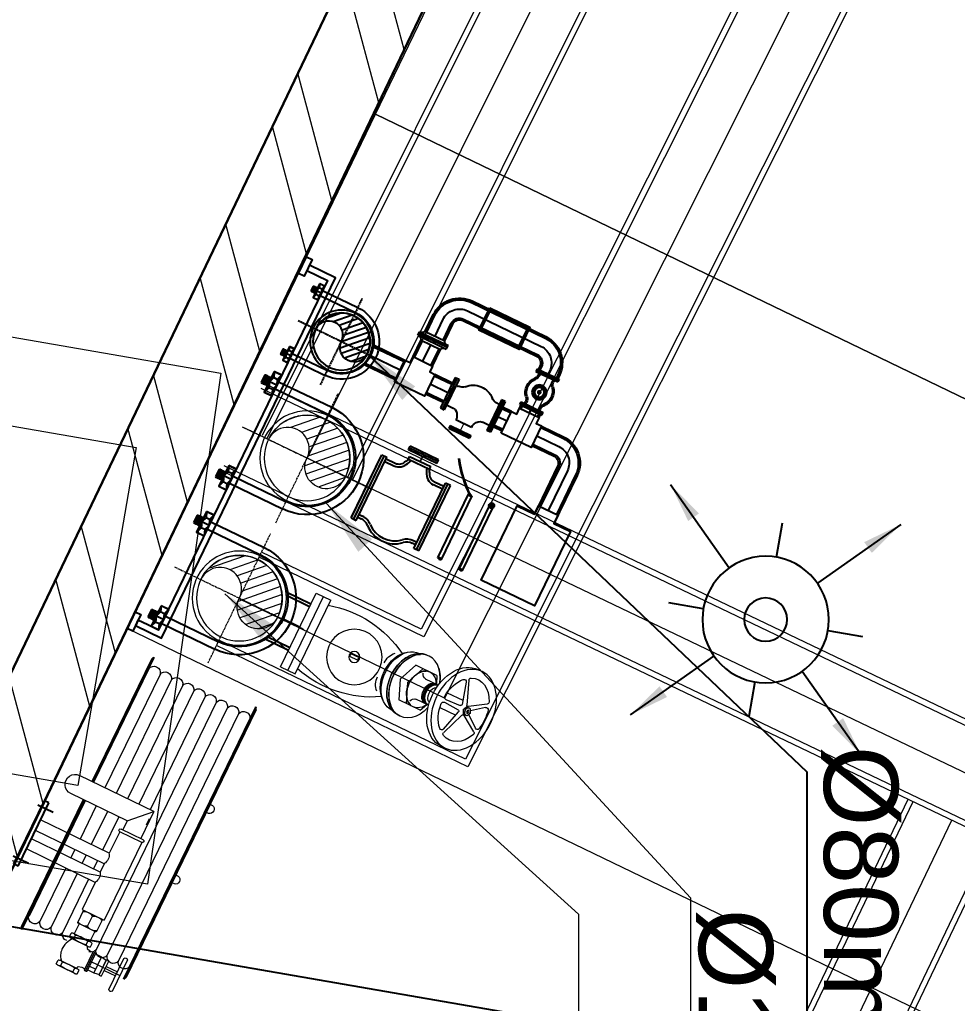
# Model space of a CAD drawing. Header units: inches. Extents: x 257070 to 799932, y -17980 to 269260.
# Drawn here: x 352811 to 354453, y 131237 to 132960 of the extents above; entities that cross this region are included whole.
import ezdxf

# ---------------------------------------------------------------- set-up
doc = ezdxf.new("R2010")
doc.units = ezdxf.units.IN
doc.header["$MEASUREMENT"] = 0
doc.linetypes.add('CENTER', pattern=[2, 1.25, -0.25, 0.25, -0.25])
for name, color, linetype, lineweight in [('0-AES-F-FIRE BOX', 1, 'Continuous', 15), ('0-AES-F-SPRINKLER PIPE', 10, 'Continuous', 15), ('0_AES_HOSE REEL DRUM', 240, 'Continuous', 5), ('F--BRICKWALL HATCH', 252, 'Continuous', 20), ('F--BRICKWALL-3', 252, 'Continuous', 30), ('Q--PARKING', 253, 'Continuous', 13)]:
    doc.layers.add(name, color=color, linetype=linetype, lineweight=lineweight)
doc.layers.add('0-AES-F-HYDRANT PIPE', color=7, linetype='Continuous', lineweight=15, true_color=0xf57247)
for name, color, linetype in [('0-AES-F-RETURN  PIPE', 3, 'Continuous'), ('0-AES-F-SPRINKLER', 10, 'Continuous'), ('0-AES-P-PIPE SUPPORT', 7, 'Continuous'), ('2 wheeler barrier', 170, 'Continuous'), ('basement1_AP$0$A-_ROAD----_E-_-', 2, 'Continuous'), ('FIRE', 10, 'Continuous')]:
    doc.layers.add(name, color=color, linetype=linetype)
doc.styles.get("Standard").update_dxf_attribs({"font": 'arial.ttf'})
doc.dimstyles.new('AES-PLUMBING', dxfattribs={"dimtxt": 100, "dimasz": 100, "dimexe": 0, "dimexo": 0, "dimgap": 0.01, "dimtad": 1, "dimdec": 0, "dimdsep": 46, "dimtxsty": 'Standard', "dimcen": 10, "dimclrd": 7, "dimclre": 7, "dimclrt": 7, "dimadec": 0, "dimazin": 0, "dimtfac": 1, "dimtdec": 0, "dimtmove": 0, "dimatfit": 3, "dimfxl": 1, "dimlwd": -1, "dimlwe": -1, "dimarcsym": 1})
doc.dimstyles.new('ISO-25', dxfattribs={"dimtxt": 2.5, "dimasz": 2.5, "dimexe": 1.25, "dimexo": 0.625, "dimtad": 1, "dimtxsty": 'Standard', "dimcen": 2.5, "dimadec": 0, "dimazin": 0, "dimtfac": 1, "dimtmove": 0, "dimatfit": 3, "dimfxl": 1, "dimarcsym": 0})

# ---------------------------------------------------------------- blocks, each defined once
blk = doc.blocks.new('A$C1F3236FD')
at = {"color": 1, "linetype": 'ByBlock'}
for p, q in [((274, 4142, 1186077), (274, 420, 1186077)), ((444, 4144, 1186077), (444, 423, 1186077)), ((614, 4147, 1186077), (614, 425, 1186077)), ((784, 4149, 1186077), (784, 2450, 1186077)), ((954, 4151, 1186077), (954, 2450, 1186077)), ((1124, 4154, 1186077), (1124, 2450, 1186077)), ((1294, 4156, 1186077), (1294, 2450, 1186077)), ((1464, 4159, 1186077), (1464, 2450, 1186077)), ((1634, 4161, 1186077), (1634, 2450, 1186077)), ((1642, 4166, 1186077), (1642, 2450, 1186077)), ((727, 2450, 1186077), (1848, 2450, 1186077)), ((727, 2450, 1186077), (727, 2044, 1186077)), ((998, 2179, 1186077), (727, 2450, 1186077)), ((998, 2179, 1186077), (1848, 2179, 1186077)), ((998, 2179, 1186077), (998, 2044, 1186077)), ((1124, 2179, 1186077), (1124, 1678, 1186077)), ((1294, 2179, 1186077), (1294, 1678, 1186077)), ((1464, 2179, 1186077), (1464, 1678, 1186077)), ((691, 2044, 1186077), (1023, 2044, 1186077)), ((691, 2003, 1186077), (691, 833, 1186077)), ((691, 2003, 1186077), (1023, 2003, 1186077)), ((1023, 2003, 1186077), (1023, 1678, 1186077)), ((1023, 1678, 1186077), (2057, 1678, 1186077)), ((1023, 1522, 1186077), (2057, 1522, 1186077)), ((1023, 1522, 1186077), (1023, 1396, 1186077)), ((1124, 1522, 1186077), (1124, 1396, 1186077)), ((1294, 1522, 1186077), (1294, 1396, 1186077)), ((1464, 1522, 1186077), (1464, 1396, 1186077)), ((1023, 1396, 1186077), (2057, 1396, 1186077)), ((1023, 1241, 1186077), (2057, 1241, 1186077)), ((1023, 1241, 1186077), (1023, 833, 1186077)), ((1124, 1241, 1186077), (1124, 432, 1186077)), ((1294, 1241, 1186077), (1294, 435, 1186077)), ((1464, 1241, 1186077), (1464, 437, 1186077)), ((1023, 833, 1186077), (691, 833, 1186077)), ((714, 833, 1186077), (714, 640, 1186077)), ((857, 660, 1186077), (857, 813, 1186077)), ((1000, 833, 1186077), (1000, 640, 1186077)), ((714, 640, 1186077), (1000, 640, 1186077)), ((739, 640, 1186077), (739, 489, 1186077)), ((975, 640, 1186077), (975, 489, 1186077)), ((169, 16, 1186077), (169, 484, 1186077)), ((223, 16, 1186077), (223, 484, 1186077)), ((699, 425, 1186077), (699, 479, 1186077)), ((729, 489, 1186077), (985, 489, 1186077)), ((733, 415, 1186077), (987, 415, 1186077)), ((764, 415, 1186077), (764, 489, 1186077)), ((950, 415, 1186077), (950, 489, 1186077)), ((1015, 425, 1186077), (1015, 479, 1186077)), ((390, 281, 1186077), (223, 281, 1186077)), ((390, 138, 1186077), (390, 363, 1186077)), ((503, 369, 1186077), (427, 357, 1186077)), ((427, 138, 1186077), (427, 363, 1186077)), ((427, 144, 1186077), (427, 357, 1186077)), ((597, 369, 1186077), (503, 369, 1186077)), ((503, 369, 1186077), (503, 131, 1186077)), ((597, 110, 1186077), (597, 391, 1186077)), ((617, 110, 1186077), (617, 391, 1186077)), ((637, 110, 1186077), (637, 391, 1186077)), ((637, 250, 1186077), (171, 250, 1186077)), ((390, 219, 1186077), (223, 219, 1186077)), ((503, 131, 1186077), (427, 144, 1186077)), ((597, 187, 1186077), (503, 187, 1186077)), ((597, 131, 1186077), (503, 131, 1186077)), ((699, 19, 1186077), (699, 73, 1186077)), ((729, 83, 1186077), (985, 83, 1186077)), ((733, 9, 1186077), (987, 9, 1186077)), ((764, 9, 1186077), (764, 83, 1186077)), ((950, 9, 1186077), (950, 83, 1186077)), ((1015, 19, 1186077), (1015, 73, 1186077))]:
    blk.add_line(p, q, dxfattribs=at)
at = {"color": 1, "linetype": 'ByBlock', "elevation": 1186077}
for points in [[(741, 415), (731, 386), (685, 374), (637, 376)], [(741, 85), (731, 114), (685, 126), (637, 124)]]:
    blk.add_lwpolyline(points, dxfattribs=at)
at = {"color": 1, "linetype": 'ByBlock'}
for points in [[(764, 479), (754, 483), (746, 487), (740, 489), (734, 489), (727, 489), (720, 487), (711, 483), (699, 479)], [(764, 425), (754, 421), (746, 418), (740, 416), (734, 415), (727, 416), (720, 418), (711, 421), (699, 425)], [(764, 479), (795, 483), (820, 487), (840, 489), (858, 489), (876, 489), (895, 487), (920, 483), (950, 479)], [(764, 425), (795, 421), (820, 418), (840, 416), (858, 415), (876, 416), (895, 418), (920, 421), (950, 425)], [(950, 479), (960, 483), (968, 487), (975, 489), (981, 489), (987, 489), (994, 487), (1003, 483), (1015, 479)], [(950, 425), (960, 421), (968, 418), (975, 416), (981, 415), (987, 416), (994, 418), (1003, 421), (1015, 425)], [(969, 415), (990, 381), (1005, 352), (1016, 327), (1024, 306), (1029, 287), (1031, 270), (1032, 254), (1032, 238), (1031, 223), (1030, 206), (1028, 189), (1023, 171), (1015, 151), (1004, 130), (988, 106), (968, 80)], [(764, 73), (754, 77), (746, 80), (740, 82), (734, 83), (727, 82), (720, 80), (711, 77), (699, 73)], [(764, 19), (754, 14), (746, 11), (740, 9), (734, 9), (727, 9), (720, 11), (711, 14), (699, 19)], [(764, 73), (795, 77), (820, 80), (840, 82), (858, 83), (876, 82), (895, 80), (920, 77), (950, 73)], [(764, 19), (795, 14), (820, 11), (840, 9), (858, 9), (876, 9), (895, 11), (920, 14), (950, 19)], [(950, 73), (960, 77), (968, 80), (975, 82), (981, 83), (987, 82), (994, 80), (1003, 77), (1015, 73)], [(950, 19), (960, 14), (968, 11), (975, 9), (981, 9), (987, 9), (994, 11), (1003, 14), (1015, 19)]]:
    blk.add_lwpolyline(points, dxfattribs=at)
for centre, radius, start, end in [((189, 4125, 1186077), 86.9, 11.195, 167.1741), ((359, 4127, 1186077), 86.9, 11.195, 167.1741), ((529, 4130, 1186077), 86.9, 11.195, 167.1741), ((699, 4132, 1186077), 86.9, 11.195, 167.1741), ((869, 4135, 1186077), 86.9, 11.195, 167.1741), ((1039, 4137, 1186077), 86.9, 11.195, 167.1741), ((1209, 4139, 1186077), 86.9, 11.195, 167.1741), ((1379, 4142, 1186077), 86.9, 11.195, 167.1741), ((1549, 4144, 1186077), 86.9, 11.195, 167.1741), ((60, 2813, 1186077), 60.2, 60.8161, 299.1839), ((1848, 2315, 1186077), 136, 270, 90), ((691, 2023, 1186077), 20.5, 90, 270), ((1023, 2023, 1186077), 20.5, 270, 90), ((60, 1749, 1186077), 60.2, 60.8161, 299.1839), ((1151, 1600, 1186077), 149, 148.6174, 211.3826), ((1151, 1319, 1186077), 149, 148.6174, 211.3826), ((785, 690, 1186077), 143, 59.5464, 119.6317), ((930, 690, 1186077), 143, 60.3683, 120.4536), ((785, 783, 1186077), 143, 240.3683, 300.4536), ((930, 783, 1186077), 143, 239.5464, 299.6317), ((189, 437, 1186077), 86.9, 192.8259, 348.805), ((196, 471, 1186077), 30, 26.6415, 153.3585), ((359, 439, 1186077), 86.9, 192.8259, 348.805), ((529, 442, 1186077), 86.9, 192.8259, 348.805), ((699, 444, 1186077), 86.9, 192.8259, 264.8765), ((1039, 449, 1186077), 86.9, 259.6321, 348.805), ((1209, 452, 1186077), 86.9, 192.8259, 348.805), ((1379, 454, 1186077), 86.9, 192.8259, 348.805), ((1549, 456, 1186077), 86.9, 192.8259, 348.805), ((409, 345, 1186077), 25.8, 43.7157, 136.2843), ((409, 155, 1186077), 25.8, 223.7157, 316.2843), ((196, 30, 1186077), 30, 206.6415, 333.3585), ((607, 110, 1186077), 9.95, 180, 0), ((627, 110, 1186077), 9.95, 180, 0)]:
    blk.add_arc(centre, radius, start, end, dxfattribs=at)
at = {"layer": 'FIRE', "color": 1, "linetype": 'ByBlock'}
for p, q in [((89, 4297, 1186077), (104, 4331, 1186077)), ((89, 4297, 1186077), (89, 265, 1186077)), ((104, 4331, 1186077), (104, 230, 1186077)), ((1657, 4297, 1186077), (1642, 4331, 1186077)), ((1642, 4331, 1186077), (1642, 2450, 1186077)), ((1657, 4297, 1186077), (1657, 2450, 1186077)), ((731, 2243, 1186077), (731, 2338, 1186077)), ((1634, 2179, 1186077), (1634, 439, 1186077)), ((1642, 2179, 1186077), (1642, 444, 1186077)), ((1642, 2179, 1186077), (1642, 230, 1186077)), ((1657, 2179, 1186077), (1657, 265, 1186077)), ((2057, 1934, 1186077), (2122, 1934, 1186077)), ((2057, 984, 1186077), (2057, 1934, 1186077)), ((2122, 984, 1186077), (2122, 1934, 1186077)), ((1949, 1844, 1186077), (2178, 1844, 1186077)), ((1949, 1075, 1186077), (2178, 1075, 1186077)), ((2057, 984, 1186077), (2122, 984, 1186077)), ((89, 265, 1186077), (104, 230, 1186077)), ((1657, 265, 1186077), (1642, 230, 1186077))]:
    blk.add_line(p, q, dxfattribs=at)
blk = doc.blocks.new('A$C34060CE2')
at = {"lineweight": -3}
blk.add_hatch(color=7, dxfattribs=at).paths.add_polyline_path([(0, -0.0042, -1), (0, 0.0042, -1)])
at = {"color": 7, "linetype": 'Continuous', "lineweight": -3}
for p, q in [((-0.0213, 0.034), (0.0212, 0.0341)), ((-0.0213, 0.034), (-0.0213, 0.0289)), ((-0.0213, 0.034), (-0.0213, 0.0289)), ((-0.0213, 0.0315), (0.0212, 0.0315)), ((-0.0213, 0.0289), (0.0212, 0.0289)), ((-0.0146, 0.0289), (-0.0146, 0.0255)), ((-0.0123, 0.0289), (-0.0123, 0.0255)), ((-0.0123, 0.0289), (-0.0123, 0.0255)), ((0.0123, 0.0289), (0.0123, 0.0255)), ((0.0146, 0.0289), (0.0146, 0.0255)), ((0.0146, 0.0289), (0.0146, 0.0255)), ((0.0212, 0.0341), (0.0212, 0.0289)), ((-0.0212, -0.0305), (0.0213, -0.0305)), ((-0.0212, -0.0356), (-0.0212, -0.0305)), ((-0.0212, -0.0331), (0.0213, -0.0331)), ((-0.0212, -0.0331), (0.0213, -0.0331)), ((-0.0146, -0.0305), (-0.0146, -0.0271)), ((-0.0122, -0.0305), (-0.0123, -0.0271)), ((0.0123, -0.0305), (0.0123, -0.0271)), ((0.0146, -0.0305), (0.0146, -0.0271)), ((0.0213, -0.0356), (0.0213, -0.0305)), ((-0.0212, -0.0356), (0.0213, -0.0356))]:
    blk.add_line(p, q, dxfattribs=at)
at = {"color": 7, "lineweight": -3}
for radius in [0.013, 0.011, 0.00858]:
    blk.add_circle((0, 0), radius, dxfattribs=at)
at = {"color": 7, "linetype": 'Continuous', "lineweight": -3}
for centre, radius, start, end in [((0.0026, -0.0008), 0.0273, 137.9075, 222.1519), ((-0.0265, 0.0255), 0.0118, 317.9075, 0.0297), ((-0.0265, 0.0255), 0.0142, 317.9075, 0.0297), ((0.0264, 0.0255), 0.0142, 180.0297, 222.1519), ((0.0264, 0.0255), 0.0118, 180.0297, 222.1519), ((-0.0026, -0.0008), 0.0273, 317.9075, 42.1519), ((0.0026, -0.0008), 0.025, 137.9075, 222.1519), ((-0.0026, -0.0008), 0.025, 317.9075, 42.1519), ((-0.0264, -0.0271), 0.0118, 0.0297, 42.1519), ((-0.0264, -0.0271), 0.0142, 0.0297, 42.1519), ((0.0265, -0.0271), 0.0142, 137.9075, 180.0297), ((0.0265, -0.0271), 0.0118, 137.9075, 180.0297)]:
    blk.add_arc(centre, radius, start, end, dxfattribs=at)
blk = doc.blocks.new('A$C254949A7')
at = {"color": 7, "linetype": 'Continuous', "lineweight": -3}
for p, q in [((-0.0213, 0.0548), (0.0191, 0.0547)), ((-0.0213, 0.0498), (-0.0213, 0.0548)), ((-0.0213, 0.0523), (0.0191, 0.0523)), ((0.0191, 0.0498), (0.0191, 0.0547)), ((-0.0213, 0.0498), (0.0191, 0.0498)), ((0.0141, 0.0365), (-0.0163, 0.0365)), ((-0.0163, 0.0338), (-0.0163, 0.0365)), ((0.0141, 0.0338), (0.0141, 0.0365)), ((-0.0497, -0.0303), (-0.0496, 0.0292)), ((-0.0496, 0.0292), (-0.0425, 0.0292)), ((-0.0496, 0.0292), (-0.0425, 0.0292)), ((-0.0461, -0.0303), (-0.0461, 0.0292)), ((-0.0425, -0.0303), (-0.0425, 0.0292)), ((-0.0425, -0.0303), (-0.0425, 0.0292)), ((-0.0425, 0.0197), (-0.0294, 0.0197)), ((0.0403, 0.0196), (0.0272, 0.0196)), ((0.0403, -0.0303), (0.0403, 0.0297)), ((0.0474, 0.0297), (0.0403, 0.0297)), ((0.0403, -0.0303), (0.0403, 0.0297)), ((0.0474, 0.0297), (0.0403, 0.0297)), ((0.0438, -0.0303), (0.0438, 0.0297)), ((0.0474, -0.0303), (0.0474, 0.0297)), ((-0.0497, -0.0303), (-0.0425, -0.0303)), ((-0.0425, -0.0186), (-0.0377, -0.0186)), ((0.0403, -0.0211), (0.0355, -0.0211)), ((0.0474, -0.0303), (0.0403, -0.0303))]:
    blk.add_line(p, q, dxfattribs=at)
at = {"color": 7, "linetype": 'Continuous', "lineweight": -3, "const_width": 0.00206}
blk.add_lwpolyline([(-0.0011, 0.0365), (-0.0011, 0.0498)], dxfattribs=at)
at = {"color": 7, "linetype": 'Continuous', "lineweight": -3}
for centre, radius, start, end in [((-0.0307, 0.0329), 0.0133, 275.3958, 341.6166), ((-0.0246, 0.0338), 0.00825, 321.8485, 359.9703), ((0.0223, 0.0338), 0.00825, 179.9703, 218.0921), ((0.0284, 0.0329), 0.0133, 198.324, 264.5448), ((-0.0378, -0.0351), 0.0165, 47.8481, 89.9703), ((0, 0), 0.0352, 220.6421, 313.9336), ((0.0355, -0.0376), 0.0165, 89.9703, 132.0925)]:
    blk.add_arc(centre, radius, start, end, dxfattribs=at)
blk = doc.blocks.new('A$C49735D4B')
at = {"color": 7, "lineweight": -3}
for p, q in [((-0.0277, 0.0034), (0.0277, 0.0034)), ((-0.0277, 0.0034), (-0.0277, -0.0036)), ((-0.0277, 0), (0.0277, 0)), ((-0.019, 0.0083), (0.019, 0.0083)), ((0.0277, 0.0034), (0.0277, -0.0036)), ((-0.0277, -0.0036), (0.0277, -0.0036)), ((-0.019, -0.0085), (0.019, -0.0085))]:
    blk.add_line(p, q, dxfattribs=at)
for centre, radius, start, end in [((-0.0262, 0.0112), 0.00772, 258.8585, 338.2681), ((0.0262, 0.0113), 0.00784, 202.4171, 280.8627), ((-0.0262, -0.011), 0.00757, 19.4193, 101.6623), ((0.0262, -0.0111, 0), 0.0077, 78.7889, 159.9049)]:
    blk.add_arc(centre, radius, start, end, dxfattribs=at)
blk = doc.blocks.new('A$C626256CC')
at = {"layer": '0-AES-F-SPRINKLER PIPE', "lineweight": -3}
for points in [[(-150.9, -271.4), (-152.8, -282.6, -0.322125)], [(-147.9, -271.9), (-150.9, -271.4), (-152.8, -282.6), (-149.9, -283.1)], [(60.7, -312.7, -0.05453), (62, -313.9, -0.072254), (160.7, -250.2), (160, -248.2, 0.075072)], [(63, -308.3), (57.6, -307.4), (55.6, -318.6), (61, -319.5)], [(61, -319.5, 0.322125), (63, -308.3)], [(-166.3, -343.5), (-168.3, -354.7, -0.322125)], [(-163.4, -344), (-166.3, -343.5), (-168.3, -354.7), (-165.3, -355.2)], [(50.3, -378.4, 1), (47.5, -394.5, 1)], [(42.9, -391.2, 0.322158), (44.8, -380)]]:
    blk.add_hatch(color=7, dxfattribs=at).paths.add_polyline_path(points)
at = {"layer": '0-AES-F-SPRINKLER PIPE', "color": 7, "linetype": 'Continuous', "lineweight": -3}
for p, q in [((-106.4, 18.4), (-109.3, 1.7)), ((-109.3, 1.7), (103.5, -35.1)), ((-107.8, 10), (104.9, -26.7)), ((-106.4, 18.4), (106.4, -18.4)), ((-105.4, 1), (103.5, -35.1)), ((-103.9, 9.4), (104.9, -26.7)), ((-102.5, 17.7), (106.4, -18.4)), ((-98.2, -0.2), (-100.1, -11.5)), ((-89.5, -1.7), (-91.4, -13)), ((106.4, -18.4), (103.5, -35.1)), ((106.4, -18.4), (103.5, -35.1)), ((89.6, -32.7), (84.2, -63.4)), ((98.3, -34.2), (93, -64.9)), ((116.4, -100.7), (104.1, -172)), ((125.1, -102.2), (112.8, -173.5)), ((118.7, -101.1), (125.1, -102.2)), ((127.6, -188.2), (143.9, -93.3)), ((133.4, -189.2), (149.8, -94.3)), ((139.2, -190.2), (155.6, -95.4)), ((143.9, -93.3), (155.6, -95.4)), ((143.9, -93.3), (155.6, -95.4)), ((106.4, -172.4), (112.8, -173.5)), ((-146.6, -209.3), (-143.7, -192.6)), ((-146.6, -209.3), (-143.7, -192.6)), ((-146.6, -209.3), (73.7, -247.4)), ((-146.6, -209.3), (73.7, -247.4)), ((-145.1, -201), (75.2, -239)), ((-143.7, -192.6), (76.6, -230.7)), ((-131.8, -194.7), (-129.8, -183.4)), ((-123.1, -196.2), (-121.1, -184.9)), ((56, -227.1), (61.3, -196.3)), ((64.7, -228.6), (70, -197.9)), ((127.6, -188.2), (139.2, -190.2)), ((73.7, -247.4), (76.6, -230.7))]:
    blk.add_line(p, q, dxfattribs=at)
at = {"layer": '0-AES-F-SPRINKLER PIPE', "color": 7, "lineweight": -3}
for p, q in [((-150.9, -271.4, 0), (-152.8, -282.6, 0)), ((63, -308.3, 0), (61, -319.5, 0)), ((-166.3, -343.5, 0), (-168.3, -354.7, 0)), ((44.8, -380, 0), (42.9, -391.2, 0)), ((44.8, -380, 0), (42.9, -391.2, 0))]:
    blk.add_line(p, q, dxfattribs=at)
at = {"layer": '0-AES-F-SPRINKLER PIPE', "color": 7, "linetype": 'Continuous', "lineweight": -3, "const_width": 4.91}
blk.add_lwpolyline([(118.9, -137.8), (135.7, -140.8)], dxfattribs=at)
at = {"layer": '0-AES-F-SPRINKLER PIPE', "color": 7, "lineweight": -3}
for points in [[(-150.9, -271.4), (-147.9, -271.9), (-149.9, -283.1), (-152.8, -282.6)], [(61, -319.5), (-152.8, -282.6), (-150.9, -271.4)], [(-150.9, -271.4), (63, -308.3), (61, -319.5)], [(-166.3, -343.5), (44.8, -380), (42.9, -391.2), (-168.3, -354.7)]]:
    blk.add_lwpolyline(points, dxfattribs=at)
blk.add_lwpolyline([(-163.4, -344), (-165.3, -355.2), (-168.3, -354.7), (-166.3, -343.5)], close=True, dxfattribs=at)
blk.add_circle((48.9, -386.4, 0), 8.15, dxfattribs=at)
at = {"layer": '0-AES-F-SPRINKLER PIPE', "color": 7, "linetype": 'Continuous', "lineweight": -3}
for centre, radius, start, end in [((-138.9, -4.8), 39.3, 308.0799, 350.2021), ((-138.9, -4.8), 48.2, 308.0799, 350.2021), ((-58.7, -107.2), 90.8, 128.0799, 212.3243), ((-58.7, -107.2), 81.9, 128.0799, 212.3243), ((122.1, -69.3), 38.4, 171.5084, 240.1647), ((122.1, -69.3), 29.5, 171.5084, 240.1647), ((122.1, -81.7), 28.5, 222.0803, 255.4387), ((122.1, -81.7), 19.7, 222.0803, 260.2021), ((-168.6, -176.7), 48.2, 350.2021, 32.3243), ((-168.6, -176.7), 39.3, 350.2021, 32.3243), ((99, -203.5), 38.4, 100.2394, 168.8958), ((99, -203.5), 29.5, 100.2394, 168.8958), ((103, -191.8), 28.5, 84.9655, 118.3239), ((103, -191.8), 19.7, 80.2021, 118.3239)]:
    blk.add_arc(centre, radius, start, end, dxfattribs=at)
at = {"layer": '0-AES-F-SPRINKLER PIPE', "color": 7, "lineweight": -3}
for centre, radius, start, end in [((-144, -278.3, 0), 9.73, 134.4922, 205.912), ((324.2, -609.2, 0), 396.6, 114.4479, 131.782), ((330.6, -621.7, 0), 408.5, 114.5756, 131.1063), ((54.2, -312.6, 0), 9.73, 314.4922, 25.912), ((-159.5, -350.4, 0), 9.73, 134.4922, 205.912), ((36, -384.2, 0), 9.73, 314.4922, 25.912)]:
    blk.add_arc(centre, radius, start, end, dxfattribs=at)
blk = doc.blocks.new('A$C554B747C')
at = {"layer": '0-AES-F-FIRE BOX'}
for p, q in [((71.6, 108.8), (-71.9, 108.8)), ((-71.9, 108.8), (-71.9, 80.5)), ((71.6, 108.8), (71.6, 80.5)), ((71.6, 94.6), (-71.9, 94.6)), ((71.6, 80.5), (-71.9, 80.5)), ((2.5, 7.7), (-2.5, 7.7)), ((-2.5, -7.7), (-2.5, 7.7)), ((2.5, -7.7), (2.5, 7.7)), ((2.5, -7.7), (-2.5, -7.7)), ((0, -89.4), (-33.7, -103.1)), ((0, -103.1), (-33.7, -116.9)), ((-33.7, -144.4), (-33.7, -103.1)), ((0, -89.4), (33.7, -103.1)), ((0, -103.1), (33.7, -116.9)), ((33.7, -144.4), (33.7, -103.1)), ((58.4, -116.9), (58.4, -113.2)), ((-19.5, -153.8), (-19.5, -129.3)), ((19.5, -153.8), (19.5, -129.3)), ((-33.7, -144.4), (-19.5, -150.2)), ((33.7, -144.4), (19.5, -150.2)), ((-14.4, -173.4), (-14.4, -204.1)), ((-2.8, -176.5), (-4.1, -203.6)), ((2.8, -176.5), (4.1, -203.6)), ((14.4, -173.4), (14.4, -204.1)), ((-74.5, -204.6), (-74.5, -212.7)), ((-50.8, -198.3), (-9.9, -213.8)), ((-45.8, -195.5), (-7.4, -206)), ((45.8, -195.5), (7.4, -206)), ((50.8, -198.3), (9.9, -213.8)), ((74.5, -212.7), (74.5, -204.6)), ((-26.9, -245.4), (-8.7, -217.7)), ((0, -211.8), (-6.7, -214.6)), ((0, -214.6), (-6.7, -217.3)), ((-6.7, -222.8), (-6.7, -214.6)), ((0, -225.6), (-6.7, -222.8)), ((0, -211.8), (6.7, -214.6)), ((0, -214.6), (6.7, -217.3)), ((0, -225.6), (6.7, -222.8)), ((6.7, -222.8), (6.7, -214.6)), ((26.9, -245.4), (8.7, -217.7)), ((-20.2, -245.1), (-3.4, -224.2)), ((20.2, -245.1), (3.4, -224.2))]:
    blk.add_line(p, q, dxfattribs=at)
for radius in [48.7, 9.69]:
    blk.add_circle((0, 0), radius, dxfattribs=at)
for centre, radius, start, end in [((127.5, 27), 196.6, 164.2108, 210.5213), ((-127.5, 27), 196.6, 329.4787, 15.7892), ((-14.5, -83), 31.2, 88.0313, 135.9908), ((14.5, -83), 31.2, 44.0092, 91.9687), ((-30.5, -131.5), 11.2, 11.0684, 72.6602), ((30.5, -131.5), 11.2, 107.3398, 168.9316), ((-44.8, -191.8), 3.89, 133.8645, 254.7795), ((-6.7, -176.3), 3.89, 357.2205, 94.7862), ((6.7, -176.3), 3.89, 85.2138, 182.7795), ((44.8, -191.8), 3.89, 285.2205, 46.1355), ((-52.2, -201.9), 3.89, 69.2205, 155.1588), ((-6.7, -203.5), 2.6, 254.7795, 357.2205), ((6.7, -203.5), 2.6, 182.7795, 285.2205), ((52.2, -201.9), 3.89, 24.8412, 110.7795), ((-10.9, -216.3), 2.6, 326.7795, 69.2205), ((10.9, -216.3), 2.6, 110.7795, 213.2205), ((-30.1, -243.3), 3.89, 245.9255, 326.7795), ((-17.1, -247.6), 3.89, 141.2205, 257.3777), ((17.1, -247.6), 3.89, 282.6223, 38.7795), ((30.1, -243.3), 3.89, 213.2205, 294.0745)]:
    blk.add_arc(centre, radius, start, end, dxfattribs=at)
for centre, major_axis, ratio, start_param, end_param in [((0, -99.5), (55.2, 0), 0.707107, -0.004902, 3.146495), ((0, -94.9), (-52.3, 0), 0.701646, 3.553827, 5.87095), ((0, -113.2), (58.4, 0), 0.707107, 0, 2.786111), ((0, -116.9), (-58.4, 0), 0.707107, 1.987436, 5.918785), ((0, -130.7), (-33.7, 0), 0.721611, 2.186239, 6.007537), ((0, -130.7), (33.7, 0), 0.721611, 3.417241, 4.096946), ((0, -148), (-19.5, 0), 0.707107, 3.141593, 6.283185), ((0, -150.4), (-19.5, 0), 0.707107, 3.141593, 6.283185), ((0, -204.6), (-74.5, 0), 0.707107, 3.141593, 6.283185), ((0, -116.9), (58.4, 0), 0.707107, 3.784133, 4.295749), ((0, -152), (-19.5, 0), 0.707107, 3.141593, 6.283185), ((0, -154.1), (-19.5, 0), 0.707107, 3.16624, 6.258538), ((0, -154.3), (-14.4, 0), 0.619861, 3.293146, 6.131632), ((0, -212.7), (-58.6, 0), 0.693384, -1.450623, -0.624962), ((0, -212.7), (58.6, 0), 0.693384, 0.624962, 1.450623), ((0, -212.7), (-58.6, 0), 0.693384, -0.310604, 0.998397), ((0, -212.7), (58.6, 0), 0.693384, -0.998397, 0.310604), ((0, -212.7), (58.6, 0), 0.693384, 4.400005, 5.024773)]:
    blk.add_ellipse(centre, major_axis=major_axis, ratio=ratio, start_param=start_param, end_param=end_param, dxfattribs=at)
at = {"layer": '0-AES-F-FIRE BOX', "extrusion": (0, 0, -1)}
for centre, major_axis, ratio, start_param, end_param in [((0, -116.9), (58.4, 0), 0.707107, 1.987436, 5.918785), ((0, -113.2), (-58.4, 0), 0.707107, 0, 2.786111), ((0, -130.7), (33.7, 0), 0.721611, 2.186239, 6.007537)]:
    blk.add_ellipse(centre, major_axis=major_axis, ratio=ratio, start_param=start_param, end_param=end_param, dxfattribs=at)
at = {"layer": '0-AES-F-FIRE BOX'}
for centre, major_axis, ratio in [((0, -212.7), (74.5, 0), 0.707107), ((0, -220.1), (6.74, 0), 0.721611), ((0, -220.4), (-2.9, 0), 0.586664)]:
    blk.add_ellipse(centre, major_axis=major_axis, ratio=ratio, dxfattribs=at)
blk = doc.blocks.new('PIPE SUPPORT')
at = {"layer": '0-AES-P-PIPE SUPPORT'}
for points in [[(-166.5, 129.3), (-167, 128.3), (-166.5, 127.3), (-167, 126.4), (-166.5, 125.4), (-167, 124.4), (-166.5, 123.4), (-167, 122.5), (-166.5, 121.5)], [(-167, 128.3), (-156.8, 128.3)], [(-167, 126.4), (-156.8, 126.4)], [(-167, 124.4), (-156.8, 124.4)], [(-166.5, 129.3), (-157.3, 129.3)], [(-166.5, 127.3), (-157.3, 127.3)], [(-166.5, 125.4), (-157.3, 125.4)], [(-166.5, 123.4), (-157.3, 123.4)], [(-157.3, 129.3), (-156.8, 128.3), (-157.3, 127.3), (-156.8, 126.4), (-157.3, 125.4), (-156.8, 124.4), (-157.3, 123.4), (-156.8, 122.5), (-157.3, 121.5)], [(-47.3, 129.3), (-47.9, 128.3), (-47.3, 127.3), (-47.9, 126.4), (-47.3, 125.4), (-47.9, 124.4), (-47.3, 123.4), (-47.9, 122.5), (-47.3, 121.5)], [(-47.9, 128.3), (-37.7, 128.3)], [(-47.9, 126.4), (-37.7, 126.4)], [(-47.9, 124.4), (-37.7, 124.4)], [(-47.3, 129.3), (-38.2, 129.3)], [(-47.3, 129.3), (-38.2, 129.3)], [(-47.3, 127.3), (-38.2, 127.3)], [(-47.3, 125.4), (-38.2, 125.4)], [(-47.3, 123.4), (-38.2, 123.4)], [(-38.2, 129.3), (-37.7, 128.3), (-38.2, 127.3), (-37.7, 126.4), (-38.2, 125.4), (-37.7, 124.4), (-38.2, 123.4), (-37.7, 122.5), (-38.2, 121.5)], [(-174.6, 121.1), (-168.2, 118.8), (-161.8, 121.1), (-155.4, 118.8), (-148.9, 121.1)], [(-174.6, 121.1), (-148.9, 121.1)], [(-174.6, 111.9), (-174.6, 121.1)], [(-174.6, 111.9), (-168.2, 114.2), (-161.8, 111.9), (-155.4, 114.2), (-148.9, 111.9)], [(-168.2, 114.2), (-168.2, 118.8)], [(-167, 122.5), (-156.8, 122.5)], [(-166.5, 121.5), (-166.6, 121.3)], [(-166.5, 121.5), (-157.3, 121.5)], [(-161.8, 111.9), (-161.8, 121.1)], [(-157.3, 121.5), (-157.2, 121.3)], [(-155.4, 114.2), (-155.4, 118.8)], [(-55.7, 121.1), (-49.3, 118.8), (-42.9, 121.1), (-36.5, 118.8), (-30, 121.1)], [(-55.7, 111.9), (-49.3, 114.2), (-42.9, 111.9), (-36.5, 114.2), (-30, 111.9)], [(-49.3, 114.2), (-49.3, 118.8)], [(-47.9, 122.5), (-37.7, 122.5)], [(-47.3, 121.5), (-47.5, 121.3)], [(-47.3, 121.5), (-38.2, 121.5)], [(-42.9, 111.9), (-42.9, 121.1)], [(-38.2, 121.5), (-38.1, 121.3)], [(-36.5, 114.2), (-36.5, 118.8)], [(-166.5, 111.7), (-166.5, 44.7)], [(-157.3, 111.7), (-157.3, 44.7)], [(-47.3, 111.7), (-47.3, 44.7)], [(-38.2, 111.7), (-38.2, 44.7)]]:
    blk.add_lwpolyline(points, dxfattribs=at)
for points in [[(-174.8, 121.3), (-148.8, 121.3), (-148.8, 111.7), (-174.8, 111.7)], [(-174.6, 121.1), (-148.9, 121.1), (-148.9, 111.9), (-174.6, 111.9)], [(-55.9, 121.3), (-29.9, 121.3), (-29.9, 111.7), (-55.9, 111.7)], [(-55.7, 121.1), (-30, 121.1), (-30, 111.9), (-55.7, 111.9)]]:
    blk.add_lwpolyline(points, close=True, dxfattribs=at)
for radius, start, end in [(64.2, 180.0022, 269.9978), (55, 180.0022, 269.9978), (55, 270.0022, 359.9978), (64.2, 270.0022, 359.9978)]:
    blk.add_arc((-102.3, 44.7), radius, start, end, dxfattribs=at)
blk = doc.blocks.new('SOIL STACK DIA 100 mm')
h = blk.add_hatch()
h.set_pattern_fill('ANSI31', color=256, scale=3)
h.set_pattern_definition([(45, (-27850.841, 26658.129), (-6.735192, 6.735192), [])])
edge = h.paths.add_edge_path()
edge.add_arc((0, 0), 50, 270, 450)
edge.add_arc((0, 25), 25, 90, 270)
edge.add_arc((0, -25), 25, -90, 90, ccw=False)
at = {"linetype": 'CENTER', "ltscale": 2}
for points in [[(0, -84), (0, 84)], [(-84, 0), (84, 0)]]:
    blk.add_lwpolyline(points, dxfattribs=at)
blk.add_lwpolyline([(0, -50, 1), (0, 50, 1), (0, 0, -1), (0, -50, -1)], format="xyb")
for radius in [55, 50]:
    blk.add_circle((0, 0), radius)
at = {"layer": '0-AES-P-PIPE SUPPORT', "ltscale": 150, "xscale": 1.0267966073826, "yscale": 1.0267966073826, "zscale": 1.0267966073826, "rotation": 179.9992056182128}
blk.add_blockref('PIPE SUPPORT', (-105.1, 46.1), dxfattribs=at)
blk = doc.blocks.new('*U603')
at = {"layer": '0-AES-F-SPRINKLER'}
for p, q in [((171672.4, 56809.4), (171672.4, 56870.6)), ((171561.6, 56698.5), (171500.3, 56698.5)), ((171783.3, 56698.5), (171844.5, 56698.5)), ((171672.4, 56587.7), (171672.4, 56526.4))]:
    blk.add_line(p, q, dxfattribs=at)
for radius in [110.8, 37.8]:
    blk.add_circle((171672.4, 56698.5), radius, dxfattribs=at)
at = {"layer": '0-AES-F-SPRINKLER PIPE'}
for points, override in [([(171467.9, 56903), (171594, 56776.9)], {"dimasz": 70, "dimtad": 0, "dimfxl": 13, "dimarcsym": 1}), ([(171876.9, 56903), (171750.8, 56776.9)], {"dimasz": 70, "dimtad": 0, "dimfxl": 13, "dimarcsym": 1}), ([(171467.9, 56494), (171594, 56620.1)], {"dimasz": 70, "dimtad": 0, "dimfxl": 13, "dimarcsym": 1}), ([(171876.9, 56494), (171750.8, 56620.1)], {"dimasz": 70, "dimgap": 0.625, "dimtad": 0, "dimfxl": 13, "dimarcsym": 1})]:
    blk.add_leader(points, dimstyle='ISO-25', override=override, dxfattribs=at)

msp = doc.modelspace()

# ---------------------------------------------------------------- hatches: boundary and pattern name
at = {"layer": '0-AES-F-RETURN  PIPE', "lineweight": -3}
h = msp.add_hatch(color=7, dxfattribs=at)
h.paths.add_polyline_path([(353615, 132416.1), (353685.2, 132382.2), (353704, 132421.1), (353633.8, 132455)])
h.paths.add_polyline_path([(353619.2, 132417.6), (353683.7, 132386.4), (353699.8, 132419.6), (353635.3, 132450.8)], flags=16)
at = {"layer": 'F--BRICKWALL HATCH', "ltscale": 0.1}
h = msp.add_hatch(dxfattribs=at)
h.set_pattern_fill('STEEL', color=8, scale=60, angle=60, style=0)
h.set_pattern_definition([(105, (8796.36, -685026.5), (-184.00887, -49.30503), []), (105, (8713.87, -684978.88), (-184.00887, -49.30503), [])])
h.paths.add_polyline_path([(352752.7, 131378.8), (356234.2, 138653.7), (356098.9, 138718.5), (352666.4, 131546), (352257.4, 131616.9), (352231.7, 131469.1)])

# ---------------------------------------------------------------- linework, layer by layer
at = {"layer": '0-AES-F-FIRE BOX', "color": 7, "ltscale": 1000, "elevation": 0}
msp.add_lwpolyline([(353163.2, 132340.4), (353034.7, 131445.8), (350764.3, 131834.8), (350919.3, 132729.2)], close=True, dxfattribs=at)
msp.add_lwpolyline([(353015, 132210.3), (352912.4, 131618.4), (350941.8, 131959.8), (351044.3, 132551.8), (353015, 132210.3)], dxfattribs=at)
at = {"layer": '0-AES-F-HYDRANT PIPE', "lineweight": -3}
for p, q in [((353320.7, 131936.1, 0), (353277.3, 131957.1, 0)), ((353318.5, 131931.6, 0), (353277.8, 131951.2, 0)), ((353301.1, 131895.6, 0), (353269.7, 131910.7, 0)), ((353301.1, 131895.6, 0), (353269.7, 131910.7, 0)), ((353281.6, 131855.1, 0), (353238.1, 131876, 0)), ((353283.7, 131859.6, 0), (353243, 131879.2, 0))]:
    msp.add_line(p, q, dxfattribs=at)
at = {"layer": '0-AES-F-HYDRANT PIPE', "ltscale": 1000, "elevation": 0}
for points in [[(303319.3, 184631.2), (316097.1, 181611.1), (344867.6, 162582.5), (358004.4, 141282.6), (358246.7, 140916.8), (353595.7, 131651.1), (353155.4, 131863.7)], [(303316.3, 184621.6), (316093, 181601.7), (344860.3, 162575.3), (357995.9, 141277.2), (358235.1, 140916.1), (353591.2, 131664.4), (353159.8, 131872.8)], [(303292.2, 184544.4), (316060.5, 181526.5), (344800.9, 162517.8), (357927.9, 141233.7), (358142, 140910.5), (353554.7, 131771.6), (353194.9, 131945.4)], [(303268.1, 184467.2), (316028, 181451.3), (344741.6, 162460.4), (357859.9, 141190.3), (358048.9, 140904.9), (353518.3, 131878.8), (353230, 132018.1)], [(303265.1, 184457.6), (316023.9, 181441.9), (344734.2, 162453.2), (357851.5, 141184.9), (358037.3, 140904.2), (353513.7, 131892.2), (353234.3, 132027.1)]]:
    msp.add_lwpolyline(points, dxfattribs=at)
at = {"layer": '0-AES-F-HYDRANT PIPE', "color": 7, "lineweight": -3, "elevation": 0}
for points in [[(353299.2, 132515.3), (353313.2, 132544.2), (353322.9, 132539.6), (353308.9, 132510.6)], [(352999.1, 131893.7), (353013, 131922.6), (353022.7, 131918), (353008.7, 131889)]]:
    msp.add_lwpolyline(points, close=True, dxfattribs=at)
msp.add_lwpolyline([(353318.2, 132529.9), (353313.5, 132520.3), (353349.7, 132502.8), (353054.2, 131890.9), (353018, 131908.3), (353013.4, 131898.6), (353059.2, 131876.5), (353364.1, 132507.8), (353318.2, 132529.9)], dxfattribs=at)
at = {"layer": '0-AES-F-RETURN  PIPE', "lineweight": -3, "ltscale": 20}
msp.add_line((353618.2, 132422.7, 0), (353621, 132421.3, 0), dxfattribs=at)
at = {"layer": '0-AES-F-RETURN  PIPE', "lineweight": -3, "elevation": 0}
for points in [[(353520.9, 132413.9), (353535.1, 132443.2, -0.414214), (353603.2, 132467), (353732.3, 132404.6, -0.414214), (353756, 132336.5), (353753.3, 132330.9)], [(353523.7, 132412.6), (353537.8, 132441.9, -0.414214), (353601.9, 132464.3), (353731, 132401.9, -0.414214), (353753.3, 132337.8), (353750.6, 132332.2)], [(353538.1, 132405.6), (353552.2, 132434.9, -0.414214), (353595, 132449.8), (353724, 132387.5, -0.414214), (353738.9, 132344.8), (353736.2, 132339.2)], [(353552.5, 132398.6), (353566.6, 132428, -0.414214), (353588, 132435.4), (353717, 132373.1, -0.414214), (353724.5, 132351.8), (353721.8, 132346.1)], [(353555.2, 132397.3), (353569.3, 132426.7, -0.414214), (353586.7, 132432.7), (353715.7, 132370.4, -0.414214), (353721.8, 132353.1), (353719.1, 132347.4)], [(353723.1, 132245.3), (353761.9, 132226.6, -0.414214), (353784.3, 132162.5), (353750.7, 132093.1)], [(353724.4, 132248), (353763.2, 132229.3, -0.414214), (353787, 132161.2), (353746.4, 132077.2)], [(353716.2, 132230.9), (353755, 132212.2, -0.414214), (353769.9, 132169.5), (353736.3, 132100.1)], [(353707.9, 132213.8), (353746.7, 132195.1, -0.414214), (353752.7, 132177.7), (353712.2, 132093.7)], [(353709.2, 132216.5), (353748, 132197.8, -0.414214), (353755.4, 132176.4), (353721.9, 132107)]]:
    msp.add_lwpolyline(points, format="xyb", dxfattribs=at)
at = {"layer": '0-AES-F-RETURN  PIPE', "color": 7, "lineweight": -3, "elevation": 0}
for points in [[(353633.8, 132455), (353704, 132421.1), (353685.2, 132382.2), (353615, 132416.1)], [(353635.3, 132450.8), (353699.8, 132419.6), (353683.7, 132386.4), (353619.2, 132417.6)]]:
    msp.add_lwpolyline(points, close=True, dxfattribs=at)
at = {"layer": '0-AES-F-RETURN  PIPE', "lineweight": -3, "elevation": 0}
for points in [[(353428.8, 132387.6), (353484.1, 132360.9)], [(353429.1, 132390.8), (353485.4, 132363.6)], [(353499.6, 132369.7), (353513.6, 132398.7)], [(353502.3, 132368.3), (353516.3, 132397.4)], [(353516.7, 132361.4), (353530.7, 132390.4)], [(353531.1, 132354.4), (353545.1, 132383.5)], [(353423.9, 132372.2), (353477.2, 132346.5)], [(353533.8, 132353.1), (353547.8, 132382.2)], [(353412.6, 132356.5), (353468.9, 132329.4)], [(353414.8, 132358.8), (353470.2, 132332.1)], [(353567.6, 132320.6), (353536.5, 132335.6)], [(353568.9, 132323.3), (353537.8, 132338.3)], [(353560.6, 132306.2), (353529.6, 132321.2)], [(353552.3, 132289.1), (353521.3, 132304.1)], [(353553.6, 132291.8), (353522.6, 132306.8)], [(353672.1, 132273.4), (353656.2, 132281.1)], [(353686.3, 132279.5), (353688.8, 132284.7)], [(353689, 132278.2), (353691.5, 132283.4)], [(353663.8, 132256.3), (353648, 132264)], [(353670.8, 132270.7), (353654.9, 132278.4)], [(353703.4, 132271.2), (353705.9, 132276.4)], [(353717.8, 132264.3), (353720.3, 132269.5)], [(353720.5, 132263), (353723, 132268.2)], [(353655.6, 132239.2), (353639.7, 132246.9)], [(353656.9, 132241.9), (353641, 132249.6)]]:
    msp.add_lwpolyline(points, dxfattribs=at)
at = {"layer": '0-AES-F-RETURN  PIPE', "elevation": 0}
for points in [[(353467.1, 132325.7), (353485.5, 132363.6), (353494.6, 132359.2), (353499.6, 132369.6), (353533.8, 132353.1), (353528.8, 132342.7), (353537.8, 132338.3), (353519.5, 132300.4), (353467.1, 132325.7)], [(353653.8, 132235.5), (353672.1, 132273.5), (353681.2, 132269.1), (353686.3, 132279.5), (353720.5, 132263), (353715.4, 132252.5), (353724.5, 132248.1), (353706.2, 132210.2), (353653.8, 132235.5)]]:
    msp.add_lwpolyline(points, dxfattribs=at)
at = {"layer": '0-AES-F-RETURN  PIPE', "lineweight": -3, "elevation": 0}
msp.add_lwpolyline([(353719.2, 132108.3), (353753.5, 132091.8), (353746.4, 132077.2), (353775.5, 132063.1), (353712.5, 131932.9), (353618.9, 131978.2), (353681.8, 132108.4), (353712.2, 132093.7)], close=True, dxfattribs=at)
at = {"layer": '0-AES-F-SPRINKLER PIPE', "ltscale": 1000, "elevation": 0}
for points in [[(355885.2, 143203.8), (357734.3, 140846), (353393.1, 132152.5)], [(355877.3, 143197.7), (357722.5, 140844.8), (353384.1, 132157)], [(355815.8, 143149.4), (357630.5, 140835.5), (353314.2, 132191.9)], [(355754.3, 143101.2), (357538.5, 140826.2), (353244.3, 132226.9)], [(355746.4, 143095), (357526.7, 140825), (353235.3, 132231.3)], [(353232.9, 132314.5), (354653.9, 131634.4)], [(353237.2, 132323.5), (354658.3, 131643.4)], [(353200.5, 132246.8), (354621.6, 131566.8)], [(353168.1, 132179.2), (354589.2, 131499.1)], [(353163.8, 132170.2), (354584.9, 131490.1)]]:
    msp.add_lwpolyline(points, dxfattribs=at)
for points in [[(341097.3, 132456.3), (353616.4, 130132.9, 0.339161), (353697.7, 130174.3), (354375.4, 131590.3)], [(341099.1, 132466.2), (353618.2, 130142.8, 0.339161), (353688.7, 130178.6), (354366.4, 131594.7)], [(341083.6, 132382.6), (353602.7, 130059.2, 0.339161), (353765.4, 130141.9), (354443, 131558)], [(341068.1, 132299), (353587.2, 129975.6, 0.339161), (353842, 130105.2), (354519.7, 131521.3)], [(341070, 132308.9), (353589, 129985.5, 0.339161), (353833, 130109.6), (354510.7, 131525.6)]]:
    msp.add_lwpolyline(points, format="xyb", dxfattribs=at)
at = {"layer": '2 wheeler barrier', "color": 8, "const_width": 100, "elevation": 0}
msp.add_lwpolyline([(363676.8, 139076.8, 0.066757), (353918.4, 117753, 0.016436), (352411.2, 112154.7, 0.001614), (352283.1, 111599.8, 0.001614)], format="xyb", dxfattribs=at)
at = {"layer": 'basement1_AP$0$A-_ROAD----_E-_-', "color": 8, "elevation": 0}
msp.add_lwpolyline([(354851.3, 131015.1), (345637.9, 132611.8)], dxfattribs=at)
at = {"layer": 'F--BRICKWALL-3', "color": 8, "ltscale": 0.1}
for p, q in [((356098.9, 138718.5, 0), (352666.4, 131546, 0)), ((356234.2, 138653.7, 0), (352819.9, 131519.4, 0)), ((355041.3, 136508.5, 0), (352666.4, 131546, 0)), ((355176.6, 136443.8, 0), (352752.7, 131378.8, 0))]:
    msp.add_line(p, q, dxfattribs=at)
at = {"layer": 'Q--PARKING', "color": 8, "elevation": 0}
msp.add_lwpolyline([(361560.4, 139748.1, 0.065199), (351861.8, 118379.9, 0.016436), (350317.8, 112645.1, 0.016436), (349153.9, 106821.3, 0.016436), (348375.1, 100933.7, 0.016436), (347984.6, 95007.6, 0.044701), (348894, 78908.5)], format="xyb", dxfattribs=at)
for points in [[(353433.9, 132794.2), (353868.7, 133694.7), (355669.8, 132825), (355234.9, 131924.5), (353433.9, 132794.2)], [(352999.1, 131893.7), (353433.9, 132794.2), (355234.9, 131924.5), (354800.1, 131024), (352999.1, 131893.7)]]:
    msp.add_lwpolyline(points, close=True, dxfattribs=at)

# ---------------------------------------------------------------- block references
at = {"layer": '0-AES-F-HYDRANT PIPE', "lineweight": -3, "extrusion": (3.8133e-18, 1.33436e-17, -1), "xscale": 1.499999999999999, "yscale": 1.499999999999999, "zscale": -1.5, "rotation": 115.7763336332391}
msp.add_blockref('SOIL STACK DIA 100 mm', (-353195.5, 131946.6, 0), dxfattribs=at)
at = {"layer": '0-AES-F-HYDRANT PIPE', "ltscale": 60, "extrusion": (3.8133e-18, 1.33436e-17, -1), "zscale": -1, "rotation": 295.7763336332392}
msp.add_blockref('A$C554B747C', (-353396.8, 131843.5, 0), dxfattribs=at)
at = {"layer": '0-AES-F-RETURN  PIPE', "lineweight": -3, "extrusion": (3.8133e-18, 1.33436e-17, -1), "zscale": -1, "rotation": 115.776333633239}
msp.add_blockref('SOIL STACK DIA 100 mm', (-353374.4, 132396.1, 0), dxfattribs=at)
at = {"layer": '0-AES-F-RETURN  PIPE', "lineweight": -3, "extrusion": (3.8133e-18, 1.33436e-17, -1), "xscale": 1000.000000000001, "yscale": 1000.000000000001, "zscale": -1000, "rotation": 205.776333633239}
for name, p in [('A$C49735D4B', (-353534.4, 132397.9, 0)), ('A$C34060CE2', (-353720.7, 132307.1, 0)), ('A$C254949A7', (-353605.2, 132284.4, 0))]:
    msp.add_blockref(name, p, dxfattribs=at)
at = {"layer": '0-AES-F-SPRINKLER', "ltscale": 2, "xscale": 0.5688942850377848, "yscale": 0.5688942850377848, "zscale": 0.5688942850377848, "rotation": 74.05126912129771}
msp.add_blockref('A$C626256CC', (353418.2, 132142.3, 0), dxfattribs=at)
at = {"layer": '0-AES-F-SPRINKLER', "color": 7, "xscale": -1, "rotation": 80.1574124245228}
msp.add_blockref('*U603', (439327, 291362.5, 0), dxfattribs=at)
at = {"layer": '0-AES-F-SPRINKLER PIPE', "lineweight": -3, "extrusion": (3.8133e-18, 1.33436e-17, -1), "xscale": 1.499999999999999, "yscale": 1.499999999999999, "zscale": -1.5, "rotation": 115.7763336332391}
msp.add_blockref('SOIL STACK DIA 100 mm', (-353314, 132192, 0), dxfattribs=at)
at = {"layer": '0_AES_HOSE REEL DRUM', "extrusion": (-3.46973e-09, 3.79176e-09, -1), "xscale": 0.1292331076671546, "yscale": 0.1292331076671546, "zscale": -0.1292331076671546, "rotation": 25.91473044672162}
msp.add_blockref('A$C1F3236FD', (-352991.9, 131246.9, 153280.4), dxfattribs=at)

# ---------------------------------------------------------------- texts
at = {"layer": '0-AES-F-RETURN  PIPE', "color": 7, "lineweight": -3, "insert": (354349.1, 130285.5, 0), "char_height": 130, "width": 4477.297, "attachment_point": 2, "rotation": 270}
msp.add_mtext('%%C80mm SPRINKLER DRAIN PIPE', dxfattribs=at)
at = {"layer": '0-AES-F-SPRINKLER PIPE', "color": 7, "lineweight": -3, "insert": (354130, 130257.5, 0), "char_height": 130, "width": 2588.919, "attachment_point": 2, "rotation": 270}
msp.add_mtext('%%C150mm SPRINKLER PIPE', dxfattribs=at)

# ---------------------------------------------------------------- leaders
at = {"layer": '0-AES-F-HYDRANT PIPE', "color": 7, "lineweight": -3}
msp.add_leader([(353170.1, 131954.4, 0), (353789.3, 131393.4, 0), (353789.3, 129101.5, 0)], dimstyle='AES-PLUMBING', override={"dimgap": 25, "dimtad": 0}, dxfattribs=at)
at = {"layer": '0-AES-F-RETURN  PIPE', "color": 7, "lineweight": -3}
msp.add_leader([(353419.6, 132374.6, 4223), (354188.9, 131642.4, 4223), (354191.2, 128900.8, 4223)], dimstyle='AES-PLUMBING', override={"dimgap": 25, "dimtad": 0}, dxfattribs=at)
at = {"layer": '0-AES-F-SPRINKLER PIPE', "color": 7, "lineweight": -3}
msp.add_leader([(353348.1, 132112.4, 4223), (353985.3, 131421.7, 4223), (353985.3, 129082.4, 4223)], dimstyle='AES-PLUMBING', override={"dimasz": 100, "dimgap": 25, "dimtad": 0}, dxfattribs=at)

doc.saveas('drawing.dxf')
